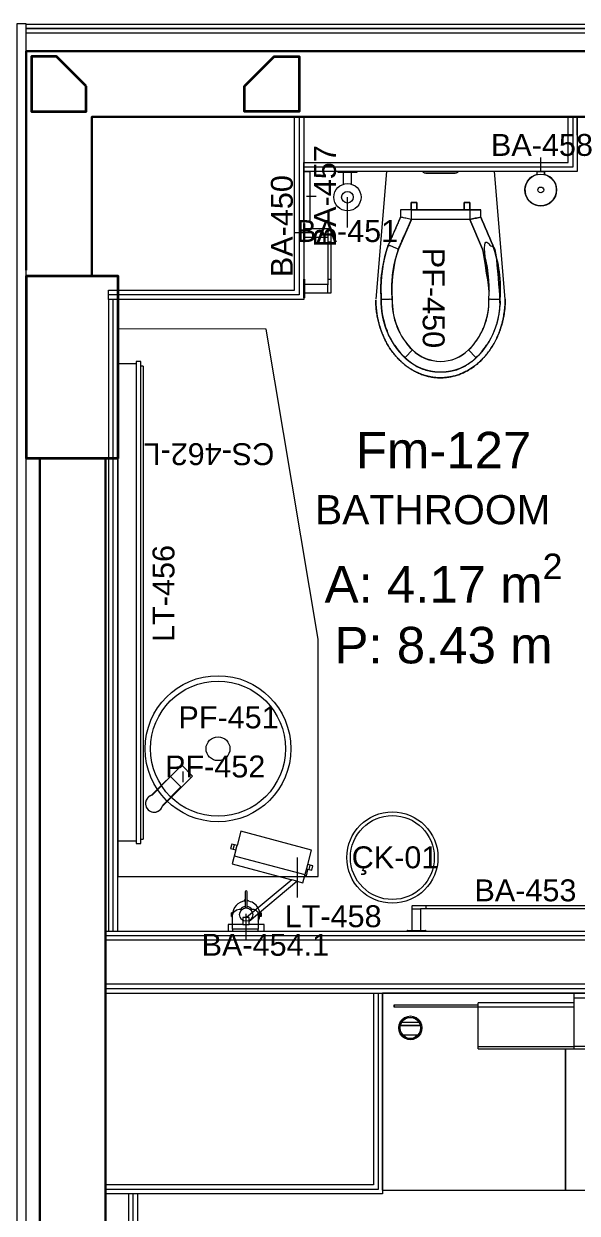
# Model space of a CAD drawing. Header units: centimetres. Extents: x 118932 to 154602, y -32682 to -23521.
# Drawn here: x 139474.2 to 139625.9, y -30696 to -30370.2 of the extents above; entities that cross this region are included whole.
import ezdxf

# ---------------------------------------------------------------- set-up
doc = ezdxf.new("R2010")
doc.units = ezdxf.units.CM
doc.header["$LTSCALE"] = 50
doc.header["$MEASUREMENT"] = 0
for name, color, linetype, lineweight, true_color in [('GEN_00_BL_Yazı', 7, 'Continuous', 0, 0x4f5250), ('GEN_00_BL_Ölçü Dış', 7, 'Continuous', 5, 0x766a5e), ('GEN_01_TA_Kolon', 7, 'Continuous', 35, 0xd05d28), ('GEN_02_TF_Islak Hacim', 7, 'Continuous', 5, 0x007cb0), ('GEN_02_TF_Mobilya', 7, 'Continuous', 5, 0x745e3d), ('GEN_05_ML_Alçıpan', 7, 'Continuous', 18, 0x008b29), ('GEN_05_ML_Alçıpan_giydirme', 7, 'Continuous', 18, 0x7ebab5), ('KALACAK DUVARLAR', 7, 'Continuous', 30, 0x005387)]:
    doc.layers.add(name, color=color, linetype=linetype, lineweight=lineweight, true_color=true_color)
doc.styles.add('ARIAL', font='arial.ttf')
doc.styles.add('Arial_6', font='arial.ttf', dxfattribs={"height": 59.5325})

# ---------------------------------------------------------------- blocks, each defined once
blk = doc.blocks.new('LEVEL 0_B BLOK_KOLON')
at = {"layer": 'GEN_01_TA_Kolon', "elevation": 0}
for points in [[(-1500.63, -801.17), (-1508.75, -793.05), (-1515.63, -793.05), (-1515.63, -808.05), (-1500.63, -808.05)], [(-1457.22, -801.17), (-1449.1, -793.05), (-1442.22, -793.05), (-1442.22, -808.05), (-1457.22, -808.05)]]:
    blk.add_lwpolyline(points, close=True, dxfattribs=at)
at = {"layer": 'GEN_01_TA_Kolon'}
blk.add_lwpolyline([(-1492, -903.09), (-1492, -903.09), (-1517, -903.09), (-1517, -903.09), (-1517, -853.09), (-1517, -853.09), (-1492, -853.09)], close=True, dxfattribs=at)
blk = doc.blocks.new('KALACAK DUVALAR LEVEL 0 B BLOK')
at = {"layer": 'KALACAK DUVARLAR'}
blk.add_line((-1627.88, -1048.88), (-1627.88, -1588.88), dxfattribs=at)
for points in [[(-1613.63, -998.88), (-1613.63, -955.34), (-1400.99, -955.34), (-1400.99, -937.34), (-1631.63, -937.34), (-1631.63, -997.32)], [(-1609.88, -1588.88), (-1609.88, -1048.88)]]:
    blk.add_lwpolyline(points, dxfattribs=at)
blk = doc.blocks.new('sanitary bag dispenser - BA-457 BAG DISPENSER-14823600-TYPE J')
at = {"layer": 'GEN_00_BL_Yazı'}
blk.add_line((145, -37.4), (145, -10.5), dxfattribs=at)
at = {"layer": 'GEN_02_TF_Islak Hacim'}
blk.add_lwpolyline([(213, -3), (213, -19.4), (77, -19.4), (77, -3)], close=True, dxfattribs=at)
at = {"layer": 'GEN_00_BL_Yazı', "insert": (5.9, -31.4), "char_height": 60, "width": 265.421, "attachment_point": 1, "style": 'Arial_6'}
blk.add_mtext('BA-457', dxfattribs=at)
blk = doc.blocks.new('Toilet_wall_hung_6505 - PF-450 TOILET-12873441-TYPE GxL')
at = {"layer": 'GEN_02_TF_Islak Hacim'}
for p, q in [((-91.8, 508.9), (-95.2, 512.3)), ((91.4, 508.9), (94.8, 512.3)), ((-177.5, 355), (-148, 5.5)), ((-177.5, 355), (-148, 5.5)), ((148, 5.5), (177.5, 355)), ((148, 5.5), (177.5, 355)), ((-80.2, 136.2), (-115.5, 217.5)), ((-115.5, 217.5), (-80.2, 136.2)), ((-80.2, 136.2), (-115.5, 217.5)), ((79.8, 136.2), (115.2, 217.5)), ((109.8, 130), (143.1, 206.7)), ((109.8, 130), (143.1, 206.7)), ((-80.2, 136.2), (79.8, 136.2)), ((-80.2, 110), (-80.2, 136.2)), ((-110.2, 130), (-110.2, 110)), ((-110.2, 130), (-110.2, 110)), ((-110.2, 110), (109.8, 110)), ((-80.2, 110), (-110.2, 110)), ((109.8, 110), (109.8, 130)), ((109.8, 110), (109.8, 130)), ((-65.2, 90), (-80.2, 90)), ((80.2, 90), (65.2, 90)), ((-148, 5.5), (148, 5.5))]:
    blk.add_line(p, q, dxfattribs=at)
at = {"layer": 'GEN_02_TF_Islak Hacim', "flags": 128}
blk.add_lwpolyline([(-143.5, 206.7, -0.102893), (-162.7, 355, -0.208147), (-98, 515.2, -0.407287), (97.6, 515.2, -0.208147), (162.3, 355, -0.102893), (143.1, 206.7), (147.7, 220.6), (151.6, 234.8), (155, 249.1), (157.9, 263.5), (160.1, 278), (161.8, 292.6), (162.9, 307.2), (163.3, 321.9), (163.3, 336.6), (162.6, 351.3), (162.3, 355, 0.103003), (146.6, 441.8)], format="xyb", dxfattribs=at)
at = {"layer": 'GEN_02_TF_Islak Hacim'}
for points in [[(76.6, 493.8, 0.195174), (0, 525, 0.196091), (-77, 493.7, 0.210216), (-132.7, 354.3)], [(80.2, 136.2), (115.5, 217.5, 0.103229), (132.7, 354.3, 0.210216), (77, 493.7, 0.198067), (0, 525, 0.198067), (-77, 493.7), (-82.4, 499.3), (-91.8, 508.9)], [(-95.2, 512.3), (-98, 515.2, 0.051366), (-126.3, 481)], [(132.3, 354.3, 0.210348), (76.6, 493.8), (82, 499.3), (91.4, 508.9)], [(125.9, 481, 0.051366), (97.6, 515.2), (94.8, 512.3)]]:
    blk.add_lwpolyline(points, format="xyb", dxfattribs=at)
at = {"layer": 'GEN_02_TF_Islak Hacim', "flags": 128}
blk.add_lwpolyline([(-162.7, 355), (-163.5, 340.3), (-163.8, 325.6), (-163.4, 311), (-162.5, 296.3), (-161, 281.7), (-158.9, 267.1), (-156.2, 252.7), (-152.9, 238.4), (-149.1, 224.2), (-144.7, 210.2), (-143.5, 206.7), (-110.2, 130), (-110.2, 110)], dxfattribs=at)
at = {"layer": 'GEN_02_TF_Islak Hacim'}
for points in [[(-65.2, 110), (-65.2, 90), (-80.2, 90), (-80.2, 110), (-80.2, 90), (-65.2, 90)], [(80.2, 110), (80.2, 90), (65.2, 90), (65.2, 110), (65.2, 90), (80.2, 90)]]:
    blk.add_lwpolyline(points, close=True, dxfattribs=at)
for centre, radius, start, end in [((-0.2, 415), 110, 45.7018, 134.2982), ((-0.2, 415), 140, 104.7131, 119.5056), ((-0.2, 415), 140, 60.4414, 75.181), ((53.7, 360.8), 186.5, 134.5053, 181.9918), ((-54.1, 360.8), 186.5, 358.0082, 45.4947), ((203.5, 326.9), 337.3, 175.3479, 198.9228), ((-203.9, 326.9), 337.3, 341.0772, 4.6521)]:
    blk.add_arc(centre, radius, start, end, dxfattribs=at)
for points, weights, knots in [([(-177.5, 355), (-177.5, 433.7), (-145, 501.8), (-88.7, 541.2), (-32.5, 580.5), (32.5, 580.5), (88.8, 541.2), (145, 501.8), (177.5, 433.7), (177.5, 355), (177.5, 371.1), (174.5, 403.2), (161.3, 449.1), (139.9, 490.2), (111.6, 524.5), (77.7, 550.3), (39.8, 566.4), (13.3, 570), (0, 570), (-13.3, 570), (-39.8, 566.4), (-77.7, 550.3), (-111.6, 524.5), (-139.9, 490.2), (-161.3, 449.1), (-174.5, 403.2), (-177.5, 371.1), (-177.5, 355)], [1, 0.910683602523, 0.910683602523, 1, 0.910683602523, 0.910683602523, 1, 0.910683602523, 0.910683602523, 1, 1, 1, 1, 1, 1, 1, 1, 1, 1, 1, 1, 1, 1, 1, 1, 1, 1, 1], [0, 0, 0, 0, 1.047198, 1.047198, 1.047198, 2.094395, 2.094395, 2.094395, 3.141593, 3.141593, 3.141593, 3.28445, 3.427307, 3.570164, 3.713021, 3.855878, 3.998736, 4.141593, 4.141593, 4.141593, 4.28445, 4.427307, 4.570164, 4.713021, 4.855878, 4.998736, 5.141593, 5.141593, 5.141593, 5.141593]), ([(-115.5, 217.5), (-130.6, 261.6), (-136.4, 307.8), (-132.7, 354.3), (-136.4, 307.8), (-130.6, 261.6), (-115.5, 217.5), (-117.6, 216.7), (-121.8, 215.1), (-129.8, 212), (-137.3, 209.1), (-142.5, 207.1), (-143.5, 206.7), (-143.5, 206.7), (-160.1, 254.4), (-166.6, 304.6), (-162.7, 355), (-162.7, 356.5), (-162.7, 358), (-162.8, 359.6), (-162.7, 362.5), (-162.7, 365.3), (-162.6, 368.2), (-162.5, 371.1), (-162.3, 374), (-162.2, 376.9), (-161.9, 379.7), (-161.6, 382.6), (-161.4, 385.5), (-161, 388.4), (-160.6, 391.2), (-160.2, 394.1), (-159.7, 396.9), (-159.2, 399.8), (-158.7, 402.6), (-158.1, 405.4), (-157.5, 408.2), (-156.8, 411.1), (-156.1, 413.8), (-155.4, 416.6), (-154.7, 419.4), (-153.8, 422.2), (-153, 425), (-152.2, 427.7), (-151.2, 430.4), (-150.3, 433.2), (-149.3, 435.9), (-148.3, 438.6), (-147.2, 441.3), (-146.1, 444), (-145, 446.6), (-143.8, 449.2), (-142.7, 451.9), (-141.4, 454.5), (-140.1, 457.1), (-138.9, 459.7), (-137.5, 462.2), (-136.1, 464.7), (-134.7, 467.3), (-133.3, 469.8), (-131.8, 472.2), (-130.3, 474.7), (-128.8, 477.1), (-127.2, 479.6), (-125.6, 482), (-124, 484.4), (-122.3, 486.7), (-120.6, 489.1), (-118.9, 491.4), (-117.1, 493.6), (-115.4, 495.9), (-113.5, 498.2), (-111.7, 500.4), (-109.8, 502.6), (-107.9, 504.7), (-106, 506.9), (-104, 509), (-102, 511.1), (-100, 513.1), (-98, 515.2), (-97.5, 515.7), (-97, 516.1), (-96.5, 516.6), (-95.1, 517.9), (-93.7, 519.1), (-92.4, 520.4), (-90.9, 521.6), (-89.5, 522.8), (-88.1, 524), (-86.6, 525.1), (-85.1, 526.3), (-83.6, 527.4), (-82.1, 528.5), (-80.6, 529.6), (-79.1, 530.7), (-77.5, 531.7), (-76, 532.7), (-74.4, 533.7), (-72.8, 534.7), (-71.2, 535.6), (-69.6, 536.6), (-67.9, 537.5), (-66.3, 538.4), (-64.7, 539.3), (-63, 540.1), (-61.3, 540.9), (-59.6, 541.7), (-57.9, 542.5), (-56.2, 543.3), (-54.5, 544), (-52.8, 544.7), (-51.1, 545.4), (-49.3, 546.1), (-47.6, 546.7), (-45.8, 547.3), (-44, 548), (-42.3, 548.5), (-40.5, 549.1), (-38.7, 549.6), (-36.9, 550.1), (-35.1, 550.6), (-33.3, 551), (-31.5, 551.4), (-29.6, 551.8), (-27.8, 552.2), (-26, 552.6), (-24.1, 552.9), (-22.3, 553.2), (-20.5, 553.5), (-18.6, 553.8), (-16.8, 554), (-14.9, 554.2), (-13, 554.4), (-11.2, 554.6), (-9.3, 554.7), (-7.5, 554.8), (-5.6, 554.9), (-3.7, 554.9), (-1.9, 555), (0, 555), (0.5, 555), (1.1, 555), (1.6, 555), (3.5, 554.9), (5.4, 554.9), (7.2, 554.8), (9.1, 554.7), (11, 554.5), (12.8, 554.4), (14.7, 554.2), (16.5, 554), (18.4, 553.8), (20.2, 553.5), (22.1, 553.2), (23.9, 552.9), (25.8, 552.5), (27.6, 552.2), (29.4, 551.8), (31.2, 551.4), (33.1, 551), (34.9, 550.5), (36.7, 550), (38.5, 549.5), (40.3, 549), (42, 548.5), (43.8, 547.9), (45.6, 547.3), (47.3, 546.7), (49.1, 546), (50.8, 545.4), (52.6, 544.7), (54.3, 543.9), (56, 543.2), (57.7, 542.4), (59.4, 541.7), (61.1, 540.9), (62.8, 540), (64.4, 539.2), (66.1, 538.3), (67.7, 537.4), (69.3, 536.5), (71, 535.6), (72.5, 534.6), (74.1, 533.6), (75.7, 532.6), (77.3, 531.6), (78.8, 530.5), (80.4, 529.5), (81.9, 528.4), (83.4, 527.3), (84.9, 526.2), (86.3, 525), (87.8, 523.9), (89.3, 522.7), (90.7, 521.5), (92.1, 520.3), (93.5, 519), (94.9, 517.8), (96.2, 516.5), (97.6, 515.2), (98.7, 514.1), (99.7, 513), (100.8, 512), (102.8, 509.9), (104.8, 507.8), (106.7, 505.6), (108.6, 503.5), (110.5, 501.3), (112.4, 499.1), (114.2, 496.8), (116, 494.6), (117.8, 492.3), (119.5, 490), (121.2, 487.7), (122.9, 485.4), (124.5, 483), (126.1, 480.6), (127.8, 478.2), (129.3, 475.7), (130.8, 473.3), (132.3, 470.8), (133.7, 468.3), (135.1, 465.8), (136.6, 463.3), (137.9, 460.7), (139.2, 458.1), (140.5, 455.6), (141.7, 452.9), (142.9, 450.3), (144.1, 447.7), (145.3, 445), (146.4, 442.4), (147.5, 439.7), (148.5, 437), (149.5, 434.3), (150.5, 431.6), (151.4, 428.8), (152.2, 426.1), (153.1, 423.4), (153.9, 420.6), (154.7, 417.8), (155.5, 415), (156.1, 412.2), (156.8, 409.4), (157.5, 406.6), (158, 403.8), (158.6, 400.9), (159.1, 398.1), (159.6, 395.2), (160, 392.4), (160.5, 389.5), (160.8, 386.7), (161.1, 383.8), (161.4, 380.9), (161.7, 378.1), (161.9, 375.2), (162.1, 372.3), (162.2, 369.4), (162.3, 366.5), (162.4, 363.7), (162.3, 360.8), (162.3, 357.9), (162.3, 355)], [1, 0.985941487209, 0.985941487209, 1, 0.985941483871, 0.985941483871, 1, 1, 1, 1, 1, 1, 1, 1, 0.986032014241, 0.986032014241, 1, 1, 1, 1, 1, 1, 1, 1, 1, 1, 1, 1, 1, 1, 1, 1, 1, 1, 1, 1, 1, 1, 1, 1, 1, 1, 1, 1, 1, 1, 1, 1, 1, 1, 1, 1, 1, 1, 1, 1, 1, 1, 1, 1, 1, 1, 1, 1, 1, 1, 1, 1, 1, 1, 1, 1, 1, 1, 1, 1, 1, 1, 1, 1, 1, 1, 1, 1, 1, 1, 1, 1, 1, 1, 1, 1, 1, 1, 1, 1, 1, 1, 1, 1, 1, 1, 1, 1, 1, 1, 1, 1, 1, 1, 1, 1, 1, 1, 1, 1, 1, 1, 1, 1, 1, 1, 1, 1, 1, 1, 1, 1, 1, 1, 1, 1, 1, 1, 1, 1, 1, 1, 1, 1, 1, 1, 1, 1, 1, 1, 1, 1, 1, 1, 1, 1, 1, 1, 1, 1, 1, 1, 1, 1, 1, 1, 1, 1, 1, 1, 1, 1, 1, 1, 1, 1, 1, 1, 1, 1, 1, 1, 1, 1, 1, 1, 1, 1, 1, 1, 1, 1, 1, 1, 1, 1, 1, 1, 1, 1, 1, 1, 1, 1, 1, 1, 1, 1, 1, 1, 1, 1, 1, 1, 1, 1, 1, 1, 1, 1, 1, 1, 1, 1, 1, 1, 1, 1, 1, 1, 1, 1, 1, 1, 1, 1, 1, 1, 1, 1, 1, 1, 1, 1, 1, 1, 1, 1, 1, 1, 1, 1, 1, 1, 1, 1, 1, 1, 1, 1, 1, 1, 1, 1, 1, 1, 1], [0, 0, 0, 0, 0.411459, 0.411459, 0.411459, 0.822918, 0.822918, 0.822918, 0.965775, 1.108632, 1.394346, 1.608632, 1.822918, 1.822918, 1.822918, 2.233045, 2.233045, 2.233045, 3.233045, 3.233045, 3.233045, 4.233045, 4.233045, 4.233045, 5.233045, 5.233045, 5.233045, 6.233045, 6.233045, 6.233045, 7.233045, 7.233045, 7.233045, 8.233045, 8.233045, 8.233045, 9.233045, 9.233045, 9.233045, 10.233045, 10.233045, 10.233045, 11.233045, 11.233045, 11.233045, 12.233045, 12.233045, 12.233045, 13.233045, 13.233045, 13.233045, 14.233045, 14.233045, 14.233045, 15.233045, 15.233045, 15.233045, 16.233045, 16.233045, 16.233045, 17.233045, 17.233045, 17.233045, 18.233045, 18.233045, 18.233045, 19.233045, 19.233045, 19.233045, 20.233045, 20.233045, 20.233045, 21.233045, 21.233045, 21.233045, 22.233045, 22.233045, 22.233045, 23.233045, 23.233045, 23.233045, 24.233045, 24.233045, 24.233045, 25.233045, 25.233045, 25.233045, 26.233045, 26.233045, 26.233045, 27.233045, 27.233045, 27.233045, 28.233045, 28.233045, 28.233045, 29.233045, 29.233045, 29.233045, 30.233045, 30.233045, 30.233045, 31.233045, 31.233045, 31.233045, 32.233045, 32.233045, 32.233045, 33.233045, 33.233045, 33.233045, 34.233045, 34.233045, 34.233045, 35.233045, 35.233045, 35.233045, 36.233045, 36.233045, 36.233045, 37.233045, 37.233045, 37.233045, 38.233045, 38.233045, 38.233045, 39.233045, 39.233045, 39.233045, 40.233045, 40.233045, 40.233045, 41.233045, 41.233045, 41.233045, 42.233045, 42.233045, 42.233045, 43.233045, 43.233045, 43.233045, 44.233045, 44.233045, 44.233045, 45.233045, 45.233045, 45.233045, 46.233045, 46.233045, 46.233045, 47.233045, 47.233045, 47.233045, 48.233045, 48.233045, 48.233045, 49.233045, 49.233045, 49.233045, 50.233045, 50.233045, 50.233045, 51.233045, 51.233045, 51.233045, 52.233045, 52.233045, 52.233045, 53.233045, 53.233045, 53.233045, 54.233045, 54.233045, 54.233045, 55.233045, 55.233045, 55.233045, 56.233045, 56.233045, 56.233045, 57.233045, 57.233045, 57.233045, 58.233045, 58.233045, 58.233045, 59.233045, 59.233045, 59.233045, 60.233045, 60.233045, 60.233045, 61.233045, 61.233045, 61.233045, 62.233045, 62.233045, 62.233045, 63.233045, 63.233045, 63.233045, 64.233045, 64.233045, 64.233045, 65.233045, 65.233045, 65.233045, 66.233045, 66.233045, 66.233045, 67.233045, 67.233045, 67.233045, 68.233045, 68.233045, 68.233045, 69.233045, 69.233045, 69.233045, 70.233045, 70.233045, 70.233045, 71.233045, 71.233045, 71.233045, 72.233045, 72.233045, 72.233045, 73.233045, 73.233045, 73.233045, 74.233045, 74.233045, 74.233045, 75.233045, 75.233045, 75.233045, 76.233045, 76.233045, 76.233045, 77.233045, 77.233045, 77.233045, 78.233045, 78.233045, 78.233045, 79.233045, 79.233045, 79.233045, 80.233045, 80.233045, 80.233045, 81.233045, 81.233045, 81.233045, 82.233045, 82.233045, 82.233045, 83.233045, 83.233045, 83.233045, 84.233045, 84.233045, 84.233045, 84.233045]), ([(-77, 493.8), (-114.8, 456.6), (-134.5, 407.3), (-132.7, 354.3), (-136, 354.4), (-142.7, 354.5), (-152.7, 354.8), (-160.6, 354.9), (-162.7, 355), (-162.7, 355), (-163.1, 369.8), (-162, 384.6), (-159.3, 399.2)], [1, 0.943504881062, 0.943504881062, 1, 1, 1, 1, 1, 1, 1, 0.996491355806, 0.996491355806, 1], [0, 0, 0, 0, 0.8293, 0.8293, 0.8293, 1.043586, 1.257872, 1.543586, 1.8293, 1.8293, 1.8293, 2.034582, 2.034582, 2.034582, 2.034582]), ([(162.3, 355), (166.2, 304.6), (159.7, 254.4), (143.1, 206.7), (132, 181.1), (120.9, 155.6), (109.8, 130), (109.8, 123.3), (109.8, 116.7), (109.8, 110), (99.8, 110), (89.8, 110), (79.8, 110), (79.8, 118.7), (79.8, 127.5), (79.8, 136.2), (91.6, 163.3), (103.4, 190.4), (115.2, 217.5), (130.3, 261.6), (136, 307.8), (132.3, 354.3), (135.6, 354.3), (142.3, 354.5), (152.3, 354.8), (160.2, 354.9), (162.3, 355), (162.3, 355)], [1, 0.986032014241, 0.986032014241, 1, 1, 1, 1, 1, 1, 1, 1, 1, 1, 1, 1, 1, 1, 1, 1, 0.985941483871, 0.985941483871, 1, 1, 1, 1, 1, 1, 1], [0, 0, 0, 0, 0.410127, 0.410127, 0.410127, 1.410127, 1.410127, 1.410127, 2.410127, 2.410127, 2.410127, 3.410127, 3.410127, 3.410127, 4.410127, 4.410127, 4.410127, 5.410127, 5.410127, 5.410127, 5.821586, 5.821586, 5.821586, 6.035872, 6.250158, 6.535872, 6.821586, 6.821586, 6.821586, 6.821586])]:
    blk.add_rational_spline(points, weights, degree=3, knots=knots, dxfattribs=at)
for points, knots in [([(-80.2, 136.2), (-82.8, 135.7), (-88, 134.6), (-95.4, 133.1), (-101.7, 131.8), (-108.1, 130.4), (-110.2, 130), (-110.2, 130), (-121.3, 155.6), (-132.4, 181.1), (-143.5, 206.7), (-132.4, 181.1), (-121.3, 155.6), (-110.2, 130), (-100.2, 132.1), (-90.2, 134.2), (-80.2, 136.2), (-26.9, 136.2), (26.5, 136.2), (79.8, 136.2), (79.8, 127.5), (79.8, 118.7), (79.8, 110), (26.5, 110), (-26.9, 110), (-80.2, 110), (-80.2, 118.7), (-80.2, 127.5), (-80.2, 136.2), (-26.9, 136.2), (26.5, 136.2), (79.8, 136.2), (89.8, 134.2), (99.9, 132.2), (109.9, 130.2)], [0, 0, 0, 0, 0.166667, 0.333333, 0.5, 0.666667, 1, 1, 1, 2, 2, 2, 3, 3, 3, 4, 4, 4, 5, 5, 5, 6, 6, 6, 7, 7, 7, 8, 8, 8, 9, 9, 9, 10, 10, 10, 10]), ([(115.2, 217.5), (118.3, 216.3), (124.6, 213.9), (133.9, 210.3), (141.2, 207.4), (143.1, 206.7), (143.1, 206.7)], [-1, -1, -1, -1, -0.785714, -0.571429, -0.285714, 0, 0, 0, 0]), ([(79.8, 136.2), (82.4, 135.7), (87.7, 134.6), (95, 133.1), (101.3, 131.8), (107.7, 130.4), (109.8, 130), (109.8, 130)], [0, 0, 0, 0, 0.166667, 0.333333, 0.5, 0.666667, 1, 1, 1, 1]), ([(-48.3, 5.5), (-48.2, 5.7), (-47.9, 6.1), (-47.5, 6.6), (-46.9, 7.2), (-46.1, 8), (-45.2, 8.6), (-44.4, 9), (-43.6, 9.3), (-42.2, 9.8), (-40.9, 10), (-40, 10), (-13.3, 10), (13.3, 10), (40, 10), (13.3, 10), (-13.3, 10), (-40, 10), (-13.3, 10), (13.3, 10), (40, 10), (40.9, 10), (42.2, 9.8), (43.8, 9.3), (44.8, 8.8), (45.6, 8.3), (46.3, 7.8), (46.9, 7.2), (47.5, 6.6), (47.9, 6.1), (48.2, 5.7), (48.3, 5.5)], [0, 0, 0, 0, 0.043096, 0.084763, 0.12643, 0.209763, 0.293096, 0.334763, 0.37643, 0.459763, 0.62643, 0.62643, 0.62643, 1.62643, 1.62643, 1.62643, 2.62643, 2.62643, 2.62643, 3.62643, 3.62643, 3.62643, 3.793096, 3.87643, 3.959763, 4.00143, 4.043096, 4.12643, 4.168096, 4.209763, 4.25286, 4.25286, 4.25286, 4.25286])]:
    blk.add_open_spline(points, degree=3, knots=knots, dxfattribs=at)
at = {"layer": 'GEN_00_BL_Yazı', "insert": (49.5, 214), "char_height": 60, "width": 260.709, "attachment_point": 7, "rotation": 90, "style": 'Arial_6'}
blk.add_mtext('PF-450', dxfattribs=at)
blk = doc.blocks.new('Accessory-Tissue_Holder-KOHLER-Composed-K-73148 - BA-451 SPARE TP-14820996-TYPE GxL')
at = {"layer": 'GEN_00_BL_Yazı'}
blk.add_line((-52678, -5376.6), (-52678.1, -5294), dxfattribs=at)
at = {"layer": 'GEN_02_TF_Islak Hacim'}
blk.add_lwpolyline([(-52653.4, -5226.7), (-52667.2, -5226.7), (-52688.8, -5226.7), (-52702.6, -5226.7, -0.414214), (-52703.4, -5225.8), (-52703.4, -5224.2), (-52652.6, -5224.2), (-52652.6, -5225.8, -0.414214)], format="xyb", close=True, dxfattribs=at)
for points in [[(-52688.8, -5226.7, 0.414214), (-52689.4, -5227.3), (-52689.4, -5258.6)], [(-52666.5, -5258.6), (-52666.5, -5227.3, 0.414214), (-52667.2, -5226.7)]]:
    blk.add_lwpolyline(points, format="xyb", dxfattribs=at)
for radius in [37.3, 15.9]:
    blk.add_circle((-52678, -5294.1), radius, dxfattribs=at)
at = {"layer": 'GEN_00_BL_Yazı', "insert": (-52538.9, -5356.8), "char_height": 60, "width": 265.421, "attachment_point": 3, "style": 'Arial_6'}
blk.add_mtext('BA-451', dxfattribs=at)
blk = doc.blocks.new('Accessory-Tissue_Holder-KOHLER-Composed-K-73147 - BA-450 TOILET PAPER HOLDER-14820997-TYPE GxL')
at = {"layer": 'GEN_00_BL_Yazı'}
blk.add_line((-51986.7, -5251.1), (-51986.7, -5197.1), dxfattribs=at)
at = {"layer": 'GEN_02_TF_Islak Hacim', "lineweight": 13}
for p, q in [((-52113.8, -5290.7), (-52113.8, -5299.6)), ((-52012.2, -5299.6), (-52012.2, -5290.7))]:
    blk.add_line(p, q, dxfattribs=at)
for points in [[(-52113.8, -5224.2), (-52113.8, -5225.9, -0.414214), (-52114.6, -5226.7), (-52128.5, -5226.7), (-52149.8, -5226.7), (-52163.8, -5226.7, -0.414214), (-52164.6, -5225.9), (-52164.6, -5224.2), (-52113.8, -5224.2)], [(-51961.4, -5224.2), (-51961.4, -5225.9, -0.414214), (-51962.2, -5226.7), (-51976.1, -5226.7), (-51997.4, -5226.7), (-52011.4, -5226.7, -0.414214), (-52012.2, -5225.9), (-52012.2, -5224.2), (-51961.4, -5224.2)], [(-51976.2, -5290.7, 0.414214), (-51975.3, -5289.9), (-51975.3, -5227.5, 0.414214), (-51976.1, -5226.7), (-51997.4, -5226.7, 0.414214), (-51998.2, -5227.5), (-51998.2, -5289.9, 0.414214), (-51997.4, -5290.7)], [(-52149.8, -5290.7, 0.414214), (-52150.6, -5291.5), (-52150.6, -5298.8, 0.414214), (-52149.8, -5299.6), (-51976.2, -5299.6, 0.414214), (-51975.3, -5298.8), (-51975.3, -5291.5, 0.414214), (-51976.2, -5290.7), (-51997.4, -5290.7), (-52128.6, -5290.7)]]:
    blk.add_lwpolyline(points, format="xyb", dxfattribs=at)
blk.add_lwpolyline([(-52149.8, -5226.7, 0.414214), (-52150.6, -5227.5), (-52150.6, -5289.9, 0.414214), (-52149.8, -5290.7), (-52128.6, -5290.7, 0.414214), (-52127.7, -5289.9), (-52127.7, -5227.5, 0.414214), (-52128.5, -5226.7), (-52149.8, -5226.7)], format="xyb", close=True, dxfattribs=at)
at = {"layer": 'GEN_00_BL_Yazı', "insert": (-52108.1, -5134.2), "char_height": 60, "width": 265.421, "attachment_point": 1, "style": 'Arial_6'}
blk.add_mtext('BA-450', dxfattribs=at)
blk = doc.blocks.new('Escobillero-pared_Tres-Max-tres_13463624 - BA-458 TOILET BRUSH HOLDER-14820998-TYPE J')
at = {"layer": 'GEN_00_BL_Yazı'}
blk.add_line((0, 50), (0, 88.6), dxfattribs=at)
at = {"layer": 'GEN_02_TF_Islak Hacim'}
for p, q in [((-10, 42.3), (-10, 50)), ((-10, 50), (10, 50)), ((10, 50), (-10, 50)), ((-10, 42.3), (-10, 50)), ((10, 50), (10, 42.3)), ((10, 42.3), (10, 50))]:
    blk.add_line(p, q, dxfattribs=at)
for radius in [43.5, 8]:
    blk.add_circle((0, 0), radius, dxfattribs=at)
blk.add_arc((0, 0), 43.5, 103.2903, 76.7097, dxfattribs=at)
at = {"layer": 'GEN_00_BL_Yazı', "insert": (143, 153.2), "char_height": 60, "width": 265.421, "attachment_point": 3, "style": 'Arial_6'}
blk.add_mtext('BA-458', dxfattribs=at)
blk = doc.blocks.new('452 faucet')
at = {"layer": 'GEN_02_TF_Islak Hacim'}
for p, q in [((-1.94, 2.66), (-2.04, 2.66)), ((-2.04, 2.15), (-1.95, 2.15))]:
    blk.add_line(p, q, dxfattribs=at)
at = {"layer": 'GEN_02_TF_Islak Hacim', "flags": 128}
for points in [[(2.66, 1.5), (10.93, 9.85), (7.98, 12.81), (-0.43, 4.57)], [(2.77, 1.91), (7.78, 6.92), (4.95, 9.74), (-0.12, 4.67)]]:
    blk.add_lwpolyline(points, dxfattribs=at)
at = {"layer": 'GEN_02_TF_Islak Hacim'}
for start, end in [(103.2039, 349.4026), (111.0963, 172.457), (184.6196, 339.2871)]:
    blk.add_arc((0.43, 2.35), 2.38, start, end, dxfattribs=at)
blk = doc.blocks.new('pr 451 rooms sink')
at = {"layer": 'GEN_00_BL_Yazı'}
blk.add_line((-9.51, -14.12), (-9.51, -11.21), dxfattribs=at)
at = {"layer": 'GEN_02_TF_Islak Hacim'}
for radius in [20, 18.5, 3.27]:
    blk.add_circle((0, -5), radius, dxfattribs=at)
blk.add_blockref('452 faucet', (-17.93, -22.35))
at = {"layer": 'GEN_00_BL_Yazı', "char_height": 6, "width": 26.0709, "attachment_point": 1, "style": 'Arial_6'}
for s, insert in [('PF-451', (-10.85, 6.59)), ('PF-452', (-14.51, -6.87))]:
    blk.add_mtext(s, dxfattribs=dict(at, insert=insert))
blk = doc.blocks.new('LEFT 462 TEZGAH')
at = {"layer": 'GEN_02_TF_Islak Hacim'}
blk.add_lwpolyline([(52.71, 65), (-2.29, 65), (-2.29, 0), (12.01, -84.92), (52.72, -85), (52.71, 65)], dxfattribs=at)
at = {"rotation": 180}
blk.add_blockref('pr 451 rooms sink', (25.21, 25), dxfattribs=at)
at = {"layer": 'GEN_00_BL_Yazı', "insert": (9.75, -53.76), "char_height": 6, "width": 26.5421, "attachment_point": 7, "style": 'Arial_6'}
blk.add_mtext('CS-462-L', dxfattribs=at)
blk = doc.blocks.new('Electric_Mirror-radiance - LT-456 ELETRIC MIRROR-13669292-TYPE D')
at = {"layer": 'GEN_02_TF_Mobilya'}
for p, q in [((-647.7, 69.8), (647.7, 69.8)), ((-647.7, 69.8), (-647.7, 63.5)), ((647.7, 63.5), (647.7, 69.8)), ((660.4, 63.5), (-660.4, 63.5)), ((-660.4, 63.5), (-660.4, 50.8)), ((-660.4, 50.8), (660.4, 50.8)), ((-654.1, 50.8), (-654.1, 0)), ((654, 50.8), (654, 0)), ((660.4, 50.8), (660.4, 63.5)), ((-654.1, 0), (654, 0))]:
    blk.add_line(p, q, dxfattribs=at)
at = {"layer": 'GEN_00_BL_Yazı', "insert": (107.9, 156.4), "char_height": 60, "width": 265.421, "attachment_point": 7, "rotation": 180.0026, "style": 'Arial_6'}
blk.add_mtext('LT-456', dxfattribs=at)
blk = doc.blocks.new('Accessory-Towel_Bar-KOHLER-Composed-K-73142 _1_ - BA-453 TOWEL BAR 24_-14138606-TYPE GxL')
at = {"layer": 'GEN_02_TF_Islak Hacim', "lineweight": 13}
for p, q in [((-53279.2, -6870.5), (-53279.2, -6863.3)), ((-53279.2, -6929.9), (-53279.2, -6872.2)), ((-53278.4, -6862.5), (-52680, -6862.5)), ((-53278.4, -6871.4), (-53257.1, -6871.4)), ((-52701.3, -6871.4), (-53257.1, -6871.4)), ((-53256.3, -6872.2), (-53256.3, -6929.9)), ((-53242.4, -6862.5), (-53242.4, -6871.4)), ((-52716.1, -6871.4), (-52716.1, -6862.5)), ((-52702.1, -6929.9), (-52702.1, -6872.2)), ((-52680, -6871.4), (-52701.3, -6871.4)), ((-52679.2, -6863.3), (-52679.2, -6870.5)), ((-52679.2, -6872.2), (-52679.2, -6929.9)), ((-53293.2, -6932.7), (-53293.2, -6931.5)), ((-53293.2, -6932.7), (-53242.4, -6932.7)), ((-53292.4, -6930.7), (-53278.4, -6930.7)), ((-53278.4, -6930.7), (-53257.1, -6930.7)), ((-53257.1, -6930.7), (-53243.2, -6930.7)), ((-53242.4, -6931.5), (-53242.4, -6932.7)), ((-52716.1, -6932.7), (-52716.1, -6931.5)), ((-52716.1, -6932.7), (-52665.3, -6932.7)), ((-52715.3, -6930.7), (-52701.3, -6930.7)), ((-52680, -6930.7), (-52701.3, -6930.7)), ((-52680, -6930.7), (-52666.1, -6930.7)), ((-52665.3, -6931.5), (-52665.3, -6932.7))]:
    blk.add_line(p, q, dxfattribs=at)
for centre, radius, start, end in [((-53278.4, -6863.3), 0.82, 90, 180), ((-53278.4, -6870.5), 0.814, 180, 270), ((-53278.4, -6872.2), 0.814, 90, 180), ((-53257.1, -6872.2), 0.814, 0, 90), ((-52701.3, -6872.2), 0.814, 90, 180), ((-52680, -6863.3), 0.82, 0, 90), ((-52680, -6870.5), 0.814, 270, 0), ((-52680, -6872.2), 0.814, 0, 90), ((-53292.4, -6931.5), 0.797, 90, 180), ((-53278.4, -6929.9), 0.804, 180, 270), ((-53257.1, -6929.9), 0.804, 270, 0), ((-53243.2, -6931.5), 0.797, 0, 90), ((-52715.3, -6931.5), 0.797, 90, 180), ((-52701.3, -6929.9), 0.804, 180, 270), ((-52680, -6929.9), 0.804, 270, 0), ((-52666.1, -6931.5), 0.797, 0, 90)]:
    blk.add_arc(centre, radius, start, end, dxfattribs=at)
at = {"layer": 'GEN_00_BL_Yazı', "insert": (-53108.7, -6791.1), "char_height": 60, "width": 265.421, "attachment_point": 1, "style": 'Arial_6'}
blk.add_mtext('BA-453', dxfattribs=at)
blk = doc.blocks.new('makeup mirror 16__hcr07922_rfa - LT-458 SHAVING MIRROR-14453733-TYPE J')
at = {"layer": 'GEN_00_BL_Yazı'}
blk.add_line((48117.6, 10856), (48007.7, 10856), dxfattribs=at)
at = {"layer": 'GEN_02_TF_Islak Hacim'}
for p, q in [((47933.7, 11045.1), (47915.6, 11045.1)), ((47915.6, 11045.1), (47915.6, 10946.6)), ((47933.6, 11005.1), (47933.7, 11045.1)), ((48099.6, 11034.3), (48055.8, 10870.9)), ((48122.1, 11028.3), (48070.2, 10834.5)), ((48138.4, 11023.9), (48099.6, 11034.3)), ((48137, 10816.6), (48188.9, 11010.4)), ((48142.1, 11038.5), (48138.4, 11023.9)), ((48138.4, 11023.9), (48150, 11020.8)), ((48140.3, 11031.2), (48151.9, 11028.1)), ((48153.7, 11035.3), (48142.1, 11038.5)), ((48150, 11020.8), (48153.7, 11035.3)), ((48188.9, 11010.4), (48150, 11020.8)), ((47952.7, 11005.1), (47933.6, 11005.1)), ((47933.6, 11005.1), (47933.6, 10988)), ((47933.6, 10946.6), (47933.6, 10988)), ((47933.6, 10988), (47942.9, 10988)), ((47942.9, 10988), (48052, 10856.8)), ((47942.9, 10988), (47952.6, 10988)), ((47952.6, 10988), (47952.7, 10995)), ((47952.7, 10995), (47952.7, 11005.1)), ((48055.8, 10870.9), (47952.7, 10995)), ((47915.6, 10946.6), (47933.6, 10946.6)), ((48052, 10856.8), (48047.7, 10840.4)), ((48052, 10856.8), (48055.8, 10870.9)), ((48047.7, 10840.4), (48067.8, 10835.2)), ((48067.8, 10835.2), (48066.6, 10830.7)), ((48066.6, 10830.7), (48083.1, 10826.3)), ((48067.8, 10835.2), (48098.1, 10827.1)), ((48086.5, 10830.2), (48082.5, 10815.9)), ((48082.5, 10815.9), (48094.1, 10812.8)), ((48083.1, 10826.3), (48084.3, 10830.7)), ((48084.3, 10830.7), (48086.5, 10830.2)), ((48084.6, 10823.1), (48096.2, 10820)), ((48094.1, 10812.8), (48098.1, 10827.1)), ((48098.1, 10827.1), (48137, 10816.6))]:
    blk.add_line(p, q, dxfattribs=at)
at = {"layer": 'GEN_00_BL_Yazı', "insert": (47986.3, 10890.1), "char_height": 60, "width": 251.286, "attachment_point": 1, "rotation": 270, "style": 'Arial_6'}
blk.add_mtext('LT-458', dxfattribs=at)
blk = doc.blocks.new('Soap Dispenser - Trio - BA-454 SOAP DISPENSER -single-14380691-TYPE J')
at = {"layer": 'GEN_00_BL_Yazı'}
blk.add_line((1.1, -47.1), (1.1, 22.9), dxfattribs=at)
at = {"layer": 'GEN_02_TF_Islak Hacim', "flags": 128}
for points in [[(37.9, -5), (37.9, 0), (-33.1, 0), (-33.1, -5)], [(-38.5, -39.5), (-38.5, -49.5), (-40.9, -49.5), (-40.9, -39.5)], [(40.5, -49.5), (40.5, -39.5), (37.9, -39.5), (37.9, -49.5)], [(40.3, -39.5), (40.3, -49.5), (38.6, -49.5), (38.6, -39.5)], [(-4.4, -84.9), (-4.4, -83), (-3, -83), (-3, -84.9)], [(5.6, -84.9), (5.6, -83), (3, -83), (3, -84.9)]]:
    blk.add_lwpolyline(points, close=True, dxfattribs=at)
for points in [[(-9.8, -60.2), (-17.9, -60.2, -0.414214), (-33.1, -45), (-33.1, -5)], [(37.9, -5), (37.9, -40.2, -0.39688), (19.1, -60.2), (9.9, -60.2)], [(-3, -62.6), (-3, -102.6), (-3, -102.8), (-3, -103), (-3, -103.2), (-3, -103.4), (-3, -103.6), (-3, -103.8), (-3, -104), (-3, -104.2), (-3, -104.4), (-3, -104.5), (-3, -104.7), (-3, -104.9), (-3, -105.1), (-3, -105.2), (-3, -105.4), (-3, -105.6), (-3, -105.7), (-3, -105.9), (-3, -106), (-3, -106.2), (-3, -106.3), (-3, -106.4), (-3, -106.6), (-3, -106.7), (-3, -106.8), (-3, -106.9), (-3, -107), (-3, -107.1), (-3, -107.2), (-3, -107.6, 1), (3, -107.6), (3, -107.6), (3, -107.6), (3, -107.6), (3, -107.5), (3, -107.5), (3, -107.4), (3, -107.4), (3, -107.3), (3, -107.3), (3, -107.2), (3, -107.1), (3, -107), (3, -106.9), (3, -106.8), (3, -106.7), (3, -106.6), (3, -106.5), (3, -106.4), (3, -106.2), (3, -106.1), (3, -105.9), (3, -105.8), (3, -105.6), (3, -105.5), (3, -105.3), (3, -105.1), (3, -104.9), (3, -104.8), (3, -104.6), (3, -104.4), (3, -104.2), (3, -104), (3, -103.8), (3, -103.6), (3, -103.4), (3, -103.2), (3, -103), (3, -102.8), (3, -102.6), (3, -102.6), (3, -62.6)]]:
    blk.add_lwpolyline(points, format="xyb", dxfattribs=at)
for points in [[(-37.2, -49.5), (-40.9, -49.5), (-40.9, -39.5), (-37.1, -39.5)], [(-3, -82.3), (-3, -85), (-4.4, -85), (-4.4, -82.2)], [(3, -82.3), (3, -85), (5.6, -85), (5.6, -82)]]:
    blk.add_lwpolyline(points, dxfattribs=at)
at = {"layer": 'GEN_02_TF_Islak Hacim'}
blk.add_circle((0, -45), 18.2, dxfattribs=at)
for radius, start, end in [(37.5, 152.0898, 265.4435), (22, 224.0164, 262.212), (37.5, 274.5565, 1.1736), (22, 277.788, 316.0936)]:
    blk.add_arc((0, -45), radius, start, end, dxfattribs=at)
at = {"layer": 'GEN_00_BL_Yazı', "insert": (122.2, 7.7), "char_height": 60, "width": 331.384, "attachment_point": 1, "rotation": 180, "style": 'Arial_6'}
blk.add_mtext('BA-454.1', dxfattribs=at)
blk = doc.blocks.new('BANYO ÇÖP KUTUSU')
at = {"layer": 'GEN_02_TF_Islak Hacim'}
for radius in [12.5, 11.5]:
    blk.add_circle((0, 0), radius, dxfattribs=at)
at = {"layer": 'GEN_00_BL_Yazı', "insert": (-11.15, 3.06), "char_height": 6, "width": 25.1286, "attachment_point": 1, "style": 'Arial_6'}
blk.add_mtext('ÇK-01', dxfattribs=at)
blk = doc.blocks.new('LEVEL 0 ISLAK HACİM')
at = {"xscale": 0.1, "yscale": 0.1, "zscale": 0.1}
for name, p in [('Escobillero-pared_Tres-Max-tres_13463624 - BA-458 TOILET BRUSH HOLDER-14820998-TYPE J', (-740.16, -4009.36, 0)), ('Accessory-Tissue_Holder-KOHLER-Composed-K-73148 - BA-451 SPARE TP-14820996-TYPE GxL', (4474.63, -3481.95, 0))]:
    blk.add_blockref(name, p, dxfattribs=at)
for name, p, xscale, yscale, zscale, rotation in [('sanitary bag dispenser - BA-457 BAG DISPENSER-14823600-TYPE J', (-805.46, -4025.66, 0), 0.1000000000000088, 0.1000000000000088, 0.1000000000000088, 90), ('Accessory-Tissue_Holder-KOHLER-Composed-K-73147 - BA-450 TOILET PAPER HOLDER-14820997-TYPE GxL', (-1327.58, 1177.55, 0), 0.1000000000000088, 0.1000000000000088, 0.1000000000000088, 90), ('Toilet_wall_hung_6505 - PF-450 TOILET-12873441-TYPE GxL', (-767.66, -4003.81, 0), 0.1000000000000003, 0.1000000000000003, 0.1000000000000003, 180), ('Electric_Mirror-radiance - LT-456 ELETRIC MIRROR-13669292-TYPE D', (-856.16, -4122.36, 0), 0.1000000000000027, 0.1000000000000027, 0.1000000000000027, 269.997415383236), ('makeup mirror 16__hcr07922_rfa - LT-458 SHAVING MIRROR-14453733-TYPE J', (278.64, -9003.91, 0), 0.1000000000000054, 0.1000000000000054, 0.1000000000000054, 90), ('Soap Dispenser - Trio - BA-454 SOAP DISPENSER -single-14380691-TYPE J', (-820.93, -4212.34, 0), 0.1000000000000058, 0.1000000000000058, 0.1000000000000058, 180)]:
    blk.add_blockref(name, p, dxfattribs=dict(xscale=xscale, yscale=yscale, zscale=zscale, rotation=rotation))
at = {"rotation": 180}
blk.add_blockref('LEFT 462 TEZGAH', (-803.45, -4132.4, 0), dxfattribs=at)
blk.add_blockref('BANYO ÇÖP KUTUSU', (-780.85, -4192.2, 0))
at = {"extrusion": (-6.25506e-07, 3.22532e-09, 1), "xscale": 0.0999999999999999, "yscale": 0.0999999999999999, "zscale": 0.0999999999999999, "rotation": 359.995832532428}
blk.add_blockref('Accessory-Towel_Bar-KOHLER-Composed-K-73142 _1_ - BA-453 TOWEL BAR 24_-14138606-TYPE GxL', (4552.58, -3519.46, 0), dxfattribs=at)
blk = doc.blocks.new('DUVAR LEVEL 0 B LBOK')
at = {"layer": 'GEN_05_ML_Alçıpan', "elevation": 0}
blk.add_lwpolyline([(-821.08, -105.08), (-821.08, -155.08), (-874.58, -155.08), (-874.58, -152.58), (-823.58, -152.58), (-823.58, -105.08)], close=True, dxfattribs=at)
for points in [[(-822.33, -105.08), (-822.33, -153.83), (-874.58, -153.83)], [(-746.08, -110.08), (-746.08, -105.08)], [(-651.58, -320.56), (-651.58, -342.56), (-875.45, -342.56)], [(-875.45, -345.06), (-649.08, -345.06), (-649.08, -320.56)], [(-875.45, -343.81), (-650.33, -343.81), (-650.33, -320.56)], [(-663.58, -320.56), (-663.58, -330.56), (-875.45, -330.56)], [(-875.45, -328.06), (-666.08, -328.06), (-666.08, -320.56)], [(-875.45, -329.31), (-664.83, -329.31), (-664.83, -320.56)], [(-799.45, -345.06), (-799.45, -400.06), (-875.45, -400.06)], [(-800.7, -345.06), (-800.7, -398.81), (-875.45, -398.81)], [(-801.95, -345.06), (-801.95, -397.56), (-875.45, -397.56)]]:
    blk.add_lwpolyline(points, dxfattribs=at)
at = {"layer": 'GEN_05_ML_Alçıpan_giydirme'}
blk.add_line((-873.33, -328.06, 0), (-873.33, -155.08, 0), dxfattribs=at)
at = {"layer": 'GEN_05_ML_Alçıpan_giydirme', "elevation": 0}
for points in [[(-970.88, -854.47), (-970.88, -854.47), (-897.21, -854.47), (-897.21, -79.58), (-899.71, -79.58), (-899.71, -851.97), (-973.38, -851.97), (-973.38, -854.47)], [(-747.33, -105.08), (-747.33, -118.83), (-821.08, -118.83)], [(-874.58, -155.08), (-874.58, -328.06), (-872.08, -328.06), (-872.08, -155.08), (-874.58, -155.08)], [(-795.38, -854.47), (-795.38, -851.97), (-866.58, -851.97), (-866.58, -400.06), (-869.08, -400.06), (-869.08, -854.47), (-795.38, -854.47)], [(-795.38, -853.22), (-867.83, -853.22), (-867.83, -400.06)]]:
    blk.add_lwpolyline(points, dxfattribs=at)
for points in [[(-897.19, -79.65), (-649.06, -79.65), (-649.06, -80.9), (-897.19, -80.9)], [(-897.19, -80.9), (-649.06, -80.9), (-649.06, -82.15), (-897.19, -82.15)], [(-746.08, -105.08), (-746.08, -120.08), (-821.08, -120.08), (-821.08, -117.58), (-748.58, -117.58), (-748.58, -105.08)]]:
    blk.add_lwpolyline(points, close=True, dxfattribs=at)
blk = doc.blocks.new('FFE-Tag')
at = {"color": 0}
blk.add_wipeout([(-8.76, 0), (-6.19, 2.57), (6.19, 2.57), (8.76, 0), (6.19, -2.57), (-6.19, -2.57)], dxfattribs=at).dxf.layer = 'GEN_00_BL_Yazı'
at = {"layer": 'GEN_00_BL_Yazı', "color": 0}
for p, q in [((-8.76, 0), (-6.19, 2.57)), ((6.19, 2.57), (-6.19, 2.57)), ((8.76, 0), (6.19, 2.57)), ((-8.76, 0), (-6.19, -2.57)), ((8.76, 0), (6.19, -2.57)), ((-6.19, -2.57), (6.19, -2.57))]:
    blk.add_line(p, q, dxfattribs=at)
blk = doc.blocks.new('CS-456R')
at = {"layer": 'GEN_00_BL_Yazı', "insert": (-0.19, -1.08), "char_height": 6, "attachment_point": 5, "style": 'Arial_6'}
blk.add_mtext('CS-456R', dxfattribs=at)
blk = doc.blocks.new('*U603')
at = {"layer": 'GEN_02_TF_Mobilya'}
for p, q in [((-760, 270.3), (-258.4, 270.3)), ((-760, 270.3), (-258.4, 270.3)), ((-760, 270.3), (-760, -269.4)), ((-760, 270.3), (-760, -269.4)), ((-258.4, 270.3), (732.2, 270.3)), ((-258.4, 270.3), (732.2, 270.3)), ((-258.4, -117), (-258.4, 270.3)), ((-258.4, -117), (-258.4, 270.3)), ((-258.4, 270.3), (-258.4, -117)), ((-258.4, 270.3), (-258.4, -117)), ((764, 270.3), (732.2, 270.3)), ((732.2, 270.3), (764, 270.3)), ((732.2, 270.3), (732.2, -117)), ((732.2, 270.3), (732.2, -117)), ((732.2, -117), (732.2, 270.3)), ((732.2, -117), (732.2, 270.3)), ((764, 270.3), (764, -269.4)), ((-497.7, -117), (-234.5, -117)), ((-497.7, -117), (-497.7, -122.2)), ((-497.7, -117), (-234.5, -117)), ((-497.7, -117), (-497.7, -122.2)), ((-234.5, -122.2), (-497.7, -122.2)), ((-497.7, -122.2), (-497.7, -232.2)), ((-234.5, -122.2), (-497.7, -122.2)), ((-497.7, -122.2), (-497.7, -232.2)), ((-234.5, -117), (762.4, -117)), ((-234.5, -117), (-234.5, -123.3)), ((-234.5, -117), (762.4, -117)), ((-234.5, -117), (-234.5, -123.3)), ((762.4, -123.3), (-234.5, -123.3)), ((-234.5, -123.3), (-234.5, -256.7)), ((762.4, -123.3), (-234.5, -123.3)), ((-234.5, -123.3), (-234.5, -256.7)), ((762.4, -123.3), (762.4, -117)), ((762.4, -123.3), (762.4, -117)), ((762.4, -256.7), (762.4, -123.3)), ((762.4, -256.7), (762.4, -123.3)), ((-711.3, -158.3), (-714.5, -165.9)), ((-711.3, -158.3), (-714.5, -165.9)), ((-711.4, -166.8), (-708.5, -159.9)), ((-708.5, -159.9), (-711.4, -166.8)), ((-706.3, -151.7), (-711.3, -158.3)), ((-706.3, -151.7), (-711.3, -158.3)), ((-708.5, -159.9), (-704, -153.9)), ((-704, -153.9), (-708.5, -159.9)), ((-699.7, -146.7), (-706.3, -151.7)), ((-706.3, -151.7), (-699.7, -146.7)), ((-704.9, -155.1), (-662.7, -155.1)), ((-704.9, -155.1), (-662.7, -155.1)), ((-698.1, -149.4), (-704, -153.9)), ((-698.1, -149.4), (-704, -153.9)), ((-692, -143.5), (-699.7, -146.7)), ((-699.7, -146.7), (-692, -143.5)), ((-691.2, -146.5), (-698.1, -149.4)), ((-691.2, -146.5), (-698.1, -149.4)), ((-683.8, -142.4), (-692, -143.5)), ((-692, -143.5), (-683.8, -142.4)), ((-683.8, -145.6), (-691.2, -146.5)), ((-683.8, -145.6), (-691.2, -146.5)), ((-675.6, -143.5), (-683.8, -142.4)), ((-683.8, -142.4), (-675.6, -143.5)), ((-676.4, -146.5), (-683.8, -145.6)), ((-676.4, -146.5), (-683.8, -145.6)), ((-669.5, -149.4), (-676.4, -146.5)), ((-669.5, -149.4), (-676.4, -146.5)), ((-667.9, -146.7), (-675.6, -143.5)), ((-675.6, -143.5), (-667.9, -146.7)), ((-663.6, -153.9), (-669.5, -149.4)), ((-663.6, -153.9), (-669.5, -149.4)), ((-661.3, -151.7), (-667.9, -146.7)), ((-667.9, -146.7), (-661.3, -151.7)), ((-663.6, -153.9), (-659.1, -159.9)), ((-659.1, -159.9), (-663.6, -153.9)), ((-656.3, -158.3), (-661.3, -151.7)), ((-656.3, -158.3), (-661.3, -151.7)), ((-659.1, -159.9), (-656.2, -166.8)), ((-656.2, -166.8), (-659.1, -159.9)), ((-653.1, -165.9), (-656.3, -158.3)), ((-653.1, -165.9), (-656.3, -158.3)), ((-714.5, -165.9), (-715.6, -174.1)), ((-714.5, -165.9), (-715.6, -174.1)), ((-714.5, -182.4), (-715.6, -174.1)), ((-715.6, -174.1), (-714.5, -182.4)), ((-711.3, -190), (-714.5, -182.4)), ((-714.5, -182.4), (-711.3, -190)), ((-712.4, -174.1), (-711.4, -166.8)), ((-711.4, -166.8), (-712.4, -174.1)), ((-711.4, -181.5), (-712.4, -174.1)), ((-712.4, -174.1), (-711.4, -181.5)), ((-711.5, -180.5), (-656.1, -180.5)), ((-656.1, -180.5), (-711.5, -180.5)), ((-708.5, -188.4), (-711.4, -181.5)), ((-708.5, -188.4), (-711.4, -181.5)), ((-706.3, -196.6), (-711.3, -190)), ((-711.3, -190), (-706.3, -196.6)), ((-704, -194.4), (-708.5, -188.4)), ((-704, -194.4), (-708.5, -188.4)), ((-707.3, -190), (-660.3, -190)), ((-707.3, -190), (-660.3, -190)), ((-704, -194.4), (-698.1, -198.9)), ((-698.1, -198.9), (-704, -194.4)), ((-669.5, -198.9), (-663.6, -194.4)), ((-663.6, -194.4), (-669.5, -198.9)), ((-659.1, -188.4), (-663.6, -194.4)), ((-659.1, -188.4), (-663.6, -194.4)), ((-656.3, -190), (-661.3, -196.6)), ((-661.3, -196.6), (-656.3, -190)), ((-656.2, -181.5), (-659.1, -188.4)), ((-656.2, -181.5), (-659.1, -188.4)), ((-653.1, -182.4), (-656.3, -190)), ((-656.3, -190), (-653.1, -182.4)), ((-656.2, -166.8), (-655.2, -174.1)), ((-655.2, -174.1), (-656.2, -166.8)), ((-655.2, -174.1), (-656.2, -181.5)), ((-655.2, -174.1), (-656.2, -181.5)), ((-653.1, -165.9), (-652.1, -174.1)), ((-652.1, -174.1), (-653.1, -165.9)), ((-653.1, -182.4), (-652.1, -174.1)), ((-653.1, -182.4), (-652.1, -174.1)), ((-699.7, -201.6), (-706.3, -196.6)), ((-699.7, -201.6), (-706.3, -196.6)), ((-692, -204.8), (-699.7, -201.6)), ((-692, -204.8), (-699.7, -201.6)), ((-698.1, -198.9), (-691.2, -201.8)), ((-691.2, -201.8), (-698.1, -198.9)), ((-683.8, -205.9), (-692, -204.8)), ((-683.8, -205.9), (-692, -204.8)), ((-691.2, -201.8), (-683.8, -202.7)), ((-683.8, -202.7), (-691.2, -201.8)), ((-683.8, -202.7), (-676.4, -201.8)), ((-676.4, -201.8), (-683.8, -202.7)), ((-675.6, -204.8), (-683.8, -205.9)), ((-675.6, -204.8), (-683.8, -205.9)), ((-676.4, -201.8), (-669.5, -198.9)), ((-669.5, -198.9), (-676.4, -201.8)), ((-667.9, -201.6), (-675.6, -204.8)), ((-667.9, -201.6), (-675.6, -204.8)), ((-661.3, -196.6), (-667.9, -201.6)), ((-661.3, -196.6), (-667.9, -201.6)), ((-728.3, -231.3), (-728.3, -237.6)), ((-497.7, -231.3), (-728.3, -231.3)), ((-497.7, -231.3), (-728.3, -231.3)), ((-728.3, -237.6), (-728.3, -231.3)), ((-728.3, -237.6), (-497.7, -237.6)), ((-728.3, -237.6), (-497.7, -237.6)), ((-497.7, -232.2), (-497.7, -242.7)), ((-497.7, -232.2), (-234.5, -232.2)), ((-497.7, -232.2), (-497.7, -242.7)), ((-497.7, -232.2), (-234.5, -232.2)), ((-234.5, -242.7), (-497.7, -242.7)), ((-234.5, -242.7), (-497.7, -242.7)), ((-234.5, -256.7), (-234.5, -269.4)), ((-234.5, -256.7), (762.4, -256.7)), ((-234.5, -256.7), (-234.5, -269.4)), ((-234.5, -256.7), (762.4, -256.7)), ((762.4, -269.4), (762.4, -256.7)), ((762.4, -269.4), (762.4, -256.7)), ((-234.5, -269.4), (-760, -269.4)), ((-234.5, -269.4), (-760, -269.4)), ((762.4, -269.4), (-234.5, -269.4)), ((762.4, -269.4), (-234.5, -269.4)), ((764, -269.4), (762.4, -269.4)), ((764, -269.4), (762.4, -269.4))]:
    blk.add_line(p, q, dxfattribs=at)
at = {"layer": 'GEN_00_BL_Yazı', "xscale": -24.48801272789174, "yscale": 24.48801272789174, "zscale": 24.48801272789174, "rotation": 180.0000187052433}
blk.add_blockref('FFE-Tag', (242.1, 157.4), dxfattribs=at)
at = {"xscale": -10, "yscale": 10, "zscale": 10, "rotation": 180.0000187052433}
blk.add_blockref('CS-456R', (242.1, 157.4), dxfattribs=at)
blk = doc.blocks.new('b blok level 0 tefriş')
at = {"xscale": -0.1, "yscale": 0.1, "zscale": 0.1, "rotation": 180.0000187052433}
blk.add_blockref('*U603', (407.18, -1097.96, 0), dxfattribs=at)
blk = doc.blocks.new('TEFRISLI MAHAL LEVEL 0 A BLOK')
at = {"layer": 'GEN_00_BL_Yazı', "transparency": 33554687, "attachment_point": 2, "style": 'ARIAL'}
for s, insert, char_height in [('\\A1;\\pxqc;Fm-127\\P\\PA: 4.17 m{\\H0.7x;\\S2^ ;}\\PP: 8.43 m', (3459.31, -1593.86, 0), 10), ('BATHROOM', (3456.35, -1611.18), 8)]:
    blk.add_mtext(s, dxfattribs=dict(at, insert=insert, char_height=char_height))

msp = doc.modelspace()

# ---------------------------------------------------------------- block references
for name, p in [('LEVEL 0_B BLOK_KOLON', (140991.94, -29586.18, 0)), ('KALACAK DUVALAR LEVEL 0 B BLOK', (141106.44, -29440.39, 0))]:
    msp.add_blockref(name, p)

# ---------------------------------------------------------------- next in the draw order: block references
msp.add_blockref('LEVEL 0 ISLAK HACİM', (140356.1, -26406.37, 0))

# ---------------------------------------------------------------- next in the draw order: block references
msp.add_blockref('DUVAR LEVEL 0 B LBOK', (140372.02, -30290.65))

# ---------------------------------------------------------------- next in the draw order: block references
msp.add_blockref('b blok level 0 tefriş', (139241.38, -29564.69, 0))

# ---------------------------------------------------------------- next in the draw order: block references
at = {"layer": 'GEN_00_BL_Ölçü Dış'}
msp.add_blockref('TEFRISLI MAHAL LEVEL 0 A BLOK', (136129.97, -28888.13), dxfattribs=at)

doc.saveas('drawing.dxf')
